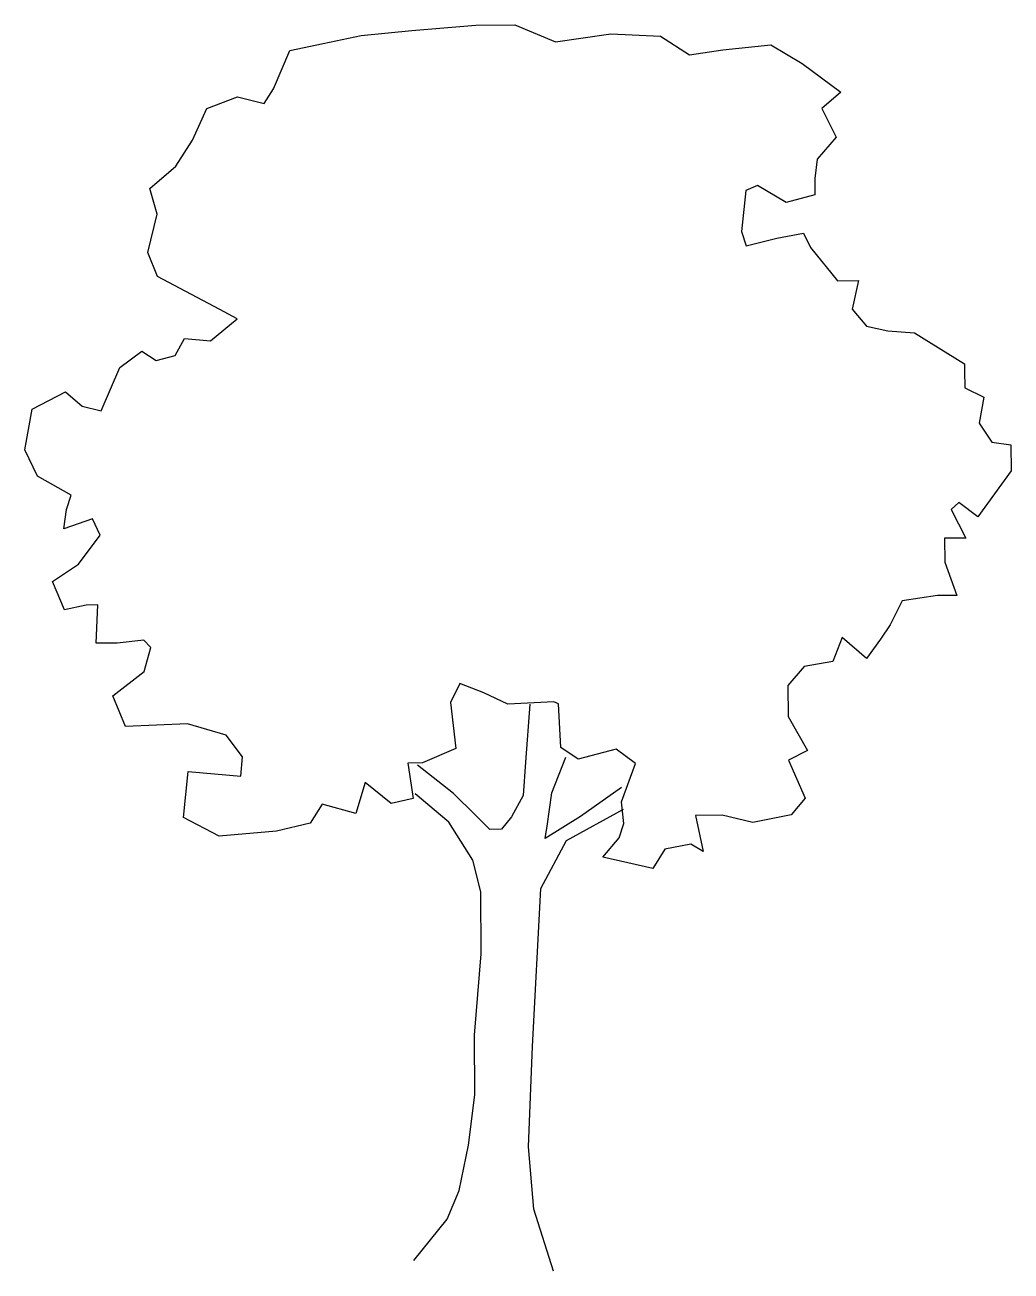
# Model space of a CAD drawing. Extents: x 118.68 to 119.87, y -31.54 to -30.03.
import ezdxf

# ---------------------------------------------------------------- set-up
doc = ezdxf.new("R2010")
doc.units = 0
doc.header["$LTSCALE"] = 100
doc.header["$MEASUREMENT"] = 0
doc.layers.add('P-ARVORE', color=2, linetype='CONTINUOUS')
doc.layers.add('VEG', color=2, linetype='CONTINUOUS')

# ---------------------------------------------------------------- blocks, each defined once
blk = doc.blocks.new('ARV104')
at = {"layer": 'VEG'}
for p, q in [((-0.6208, 4.4961), (-0.4808, 4.5248)), ((-0.4808, 4.5248), (-0.2958, 4.5437)), ((-0.2958, 4.5437), (-0.0607, 4.5631)), ((-0.0607, 4.5631), (0.082, 4.5642)), ((0.082, 4.5642), (0.2302, 4.5028)), ((0.2302, 4.5028), (0.4327, 4.5319)), ((0.4327, 4.5319), (0.6154, 4.5233)), ((0.6154, 4.5233), (0.7211, 4.4541)), ((-0.7432, 4.4701), (-0.6208, 4.4961)), ((0.8436, 4.4726), (1.0187, 4.4914)), ((1.0187, 4.4914), (1.1343, 4.4223)), ((-0.8022, 4.3295), (-0.7432, 4.4701)), ((0.7211, 4.4541), (0.8436, 4.4726)), ((1.1343, 4.4223), (1.2753, 4.3183)), ((-1.0469, 4.2575), (-0.9346, 4.3009)), ((-0.9346, 4.3009), (-0.8368, 4.2767)), ((-0.8368, 4.2767), (-0.8022, 4.3295)), ((1.2753, 4.3183), (1.2057, 4.2576)), ((-1.0986, 4.142), (-1.0469, 4.2575)), ((1.2057, 4.2576), (1.2591, 4.1529)), ((-1.1604, 4.0464), (-1.0986, 4.142)), ((1.2591, 4.1529), (1.1896, 4.0723)), ((1.1896, 4.0723), (1.1802, 4.0021)), ((-1.2549, 3.9656), (-1.1604, 4.0464)), ((0.9701, 3.9755), (0.9277, 3.9576)), ((1.0757, 3.9137), (0.9701, 3.9755)), ((1.1802, 4.0021), (1.1806, 3.9421)), ((-1.2291, 3.8706), (-1.2549, 3.9656)), ((0.9277, 3.9576), (0.9114, 3.8073)), ((1.1806, 3.9421), (1.0757, 3.9137)), ((-1.263, 3.7302), (-1.2291, 3.8706)), ((0.9114, 3.8073), (0.9293, 3.7549)), ((1.0417, 3.7833), (1.1392, 3.8016)), ((1.1392, 3.8016), (1.1646, 3.7492)), ((0.9293, 3.7549), (1.0417, 3.7833)), ((1.1646, 3.7492), (1.2632, 3.6274)), ((-1.2273, 3.6429), (-1.263, 3.7302)), ((-0.9986, 3.522), (-1.2273, 3.6429)), ((1.2632, 3.6274), (1.3408, 3.628)), ((1.3408, 3.628), (1.3166, 3.5227)), ((-0.9358, 3.4875), (-0.9986, 3.522)), ((1.3166, 3.5227), (1.3696, 3.4605)), ((-1.0327, 3.4066), (-0.9358, 3.4875)), ((1.3696, 3.4605), (1.4474, 3.4436)), ((1.4474, 3.4436), (1.545, 3.4368)), ((1.545, 3.4368), (1.7286, 3.3231)), ((-1.1625, 3.3531), (-1.1279, 3.4159)), ((-1.1279, 3.4159), (-1.0327, 3.4066)), ((-1.3649, 3.3089), (-1.2852, 3.3696)), ((-1.2852, 3.3696), (-1.2324, 3.335)), ((-1.2324, 3.335), (-1.1625, 3.3531)), ((-1.4337, 3.1507), (-1.3649, 3.3089)), ((1.7286, 3.3231), (1.7288, 3.2981)), ((1.7288, 3.2981), (1.7293, 3.2355)), ((-1.6865, 3.1562), (-1.5644, 3.2198)), ((-1.5644, 3.2198), (-1.5039, 3.1677)), ((1.7293, 3.2355), (1.7997, 3.2011)), ((1.7997, 3.2011), (1.7829, 3.1058)), ((-1.7129, 3.0084), (-1.6865, 3.1562)), ((-1.5039, 3.1677), (-1.4337, 3.1507)), ((1.7829, 3.1058), (1.8285, 3.0361)), ((1.8285, 3.0361), (1.8986, 3.0266)), ((1.8986, 3.0266), (1.8994, 2.9315)), ((-1.6671, 2.9111), (-1.7129, 3.0084)), ((1.8994, 2.9315), (1.7781, 2.7629)), ((-1.5439, 2.842), (-1.6671, 2.9111)), ((-1.561, 2.7893), (-1.5439, 2.842)), ((-1.5705, 2.7191), (-1.561, 2.7893)), ((1.7076, 2.8149), (1.6802, 2.7896)), ((1.6802, 2.7896), (1.7336, 2.6849)), ((1.7781, 2.7629), (1.7076, 2.8149)), ((-1.4656, 2.755), (-1.5705, 2.7191)), ((-1.4376, 2.6951), (-1.4656, 2.755)), ((-1.5169, 2.5894), (-1.4376, 2.6951)), ((1.7336, 2.6849), (1.656, 2.6843)), ((1.656, 2.6843), (1.6567, 2.5967)), ((-1.6115, 2.5261), (-1.5169, 2.5894)), ((1.6567, 2.5967), (1.7002, 2.4744)), ((-1.5682, 2.4213), (-1.6115, 2.5261)), ((1.6302, 2.4739), (1.5001, 2.4553)), ((1.7002, 2.4744), (1.6302, 2.4739)), ((-1.4882, 2.4395), (-1.5682, 2.4213)), ((-1.4457, 2.4398), (-1.4882, 2.4395)), ((-1.4521, 2.2996), (-1.4457, 2.4398)), ((1.5001, 2.4553), (1.4558, 2.3674)), ((1.4558, 2.3674), (1.4212, 2.3146)), ((-1.3745, 2.3002), (-1.4521, 2.2996)), ((-1.277, 2.311), (-1.3745, 2.3002)), ((-1.2517, 2.2836), (-1.277, 2.311)), ((-1.2761, 2.1958), (-1.2517, 2.2836)), ((1.2809, 2.321), (1.2466, 2.2331)), ((1.3691, 2.2441), (1.2809, 2.321)), ((1.4212, 2.3146), (1.3691, 2.2441)), ((-1.3905, 2.1073), (-1.2761, 2.1958)), ((1.1416, 2.2148), (1.0821, 2.1442)), ((1.2466, 2.2331), (1.1416, 2.2148)), ((-0.1194, 2.1523), (-0.1539, 2.082)), ((-0.0315, 2.118), (-0.1194, 2.1523)), ((-1.3446, 1.9951), (-1.3905, 2.1073)), ((0.0564, 2.0761), (-0.0315, 2.118)), ((1.0821, 2.1442), (1.083, 2.0316)), ((-0.1539, 2.082), (-0.135, 1.9144)), ((0.2241, 2.0849), (0.0564, 2.0761)), ((0.1365, 2.0767), (0.1207, 1.8639)), ((0.2416, 2.0776), (0.2241, 2.0849)), ((0.2504, 1.9174), (0.2416, 2.0776)), ((1.083, 2.0316), (1.154, 1.907)), ((-1.1169, 2.0044), (-1.3446, 1.9951)), ((-0.9764, 1.9629), (-1.1169, 2.0044)), ((-0.9157, 1.8833), (-0.9764, 1.9629)), ((0.3133, 1.8754), (0.2504, 1.9174)), ((-0.9226, 1.8131), (-0.9157, 1.8833)), ((-0.135, 1.9144), (-0.2572, 1.8609)), ((0.2167, 1.752), (0.2682, 1.8825)), ((0.4532, 1.9115), (0.3133, 1.8754)), ((0.5237, 1.8595), (0.4532, 1.9115)), ((1.154, 1.907), (1.0842, 1.8714)), ((1.0842, 1.8714), (1.1454, 1.7317)), ((-1.1317, 1.6613), (-1.1155, 1.8292)), ((-1.1155, 1.8292), (-0.9226, 1.8131)), ((-0.2572, 1.8609), (-0.3098, 1.8605)), ((-0.3098, 1.8605), (-0.2913, 1.7305)), ((-0.1437, 1.7492), (-0.2747, 1.8533)), ((0.1207, 1.8639), (0.1116, 1.7412)), ((0.4722, 1.7189), (0.5237, 1.8595)), ((-0.4669, 1.7892), (-0.5011, 1.6763)), ((-0.3712, 1.7123), (-0.4669, 1.7892)), ((-0.1604, 1.6439), (-0.2839, 1.7481)), ((-0.063, 1.6697), (-0.1437, 1.7492)), ((0.1116, 1.7412), (0.0697, 1.6632)), ((0.2001, 1.6292), (0.2167, 1.752)), ((0.4718, 1.7715), (0.3225, 1.6652)), ((-0.624, 1.7104), (-0.6685, 1.6399)), ((-0.5011, 1.6763), (-0.624, 1.7104)), ((-0.2913, 1.7305), (-0.3712, 1.7123)), ((0.2706, 1.5772), (0.4799, 1.6915)), ((0.4803, 1.6389), (0.4722, 1.7189)), ((1.1454, 1.7317), (1.0933, 1.6713)), ((-1.001, 1.5923), (-1.1317, 1.6613)), ((-0.0717, 1.5044), (-0.1604, 1.6439)), ((-0.0101, 1.6176), (-0.063, 1.6697)), ((0.0697, 1.6632), (0.0325, 1.6179)), ((0.3225, 1.6652), (0.1929, 1.5841)), ((0.8405, 1.6693), (0.7429, 1.6685)), ((0.7429, 1.6685), (0.7715, 1.5361)), ((0.9534, 1.6426), (0.8405, 1.6693)), ((1.0933, 1.6713), (0.9534, 1.6426)), ((-0.7909, 1.6114), (-1.001, 1.5923)), ((-0.6685, 1.6399), (-0.7909, 1.6114)), ((0.0325, 1.6179), (-0.0101, 1.6176)), ((0.1929, 1.5841), (0.2001, 1.6292)), ((0.4632, 1.5862), (0.4803, 1.6389)), ((0.1769, 1.4013), (0.2706, 1.5772)), ((0.4037, 1.5157), (0.4632, 1.5862)), ((0.7262, 1.5633), (0.6313, 1.545)), ((0.7715, 1.5361), (0.7262, 1.5633)), ((0.5868, 1.4746), (0.4037, 1.5157)), ((0.6313, 1.545), (0.5868, 1.4746)), ((-0.0433, 1.3895), (-0.0717, 1.5044)), ((-0.0415, 1.1618), (-0.0433, 1.3895)), ((0.1463, 0.8229), (0.1769, 1.4013)), ((-0.0667, 0.8637), (-0.0415, 1.1618)), ((-0.065, 0.646), (-0.0667, 0.8637)), ((0.1317, 0.4548), (0.1463, 0.8229)), ((-0.0886, 0.4606), (-0.065, 0.646)), ((-0.1223, 0.2951), (-0.0886, 0.4606)), ((0.151, 0.2272), (0.1317, 0.4548)), ((-0.1666, 0.1897), (-0.1223, 0.2951)), ((-0.288, 0.0385), (-0.1666, 0.1897)), ((0.2229, 0), (0.151, 0.2272))]:
    blk.add_line(p, q, dxfattribs=at)

msp = doc.modelspace()

# ---------------------------------------------------------------- block references
at = {"layer": 'P-ARVORE', "linetype": 'CONTINUOUS', "xscale": 0.33, "yscale": 0.33, "zscale": 0.33}
msp.add_blockref('ARV104', (119.2404, -31.5353), dxfattribs=at)

doc.saveas('drawing.dxf')
